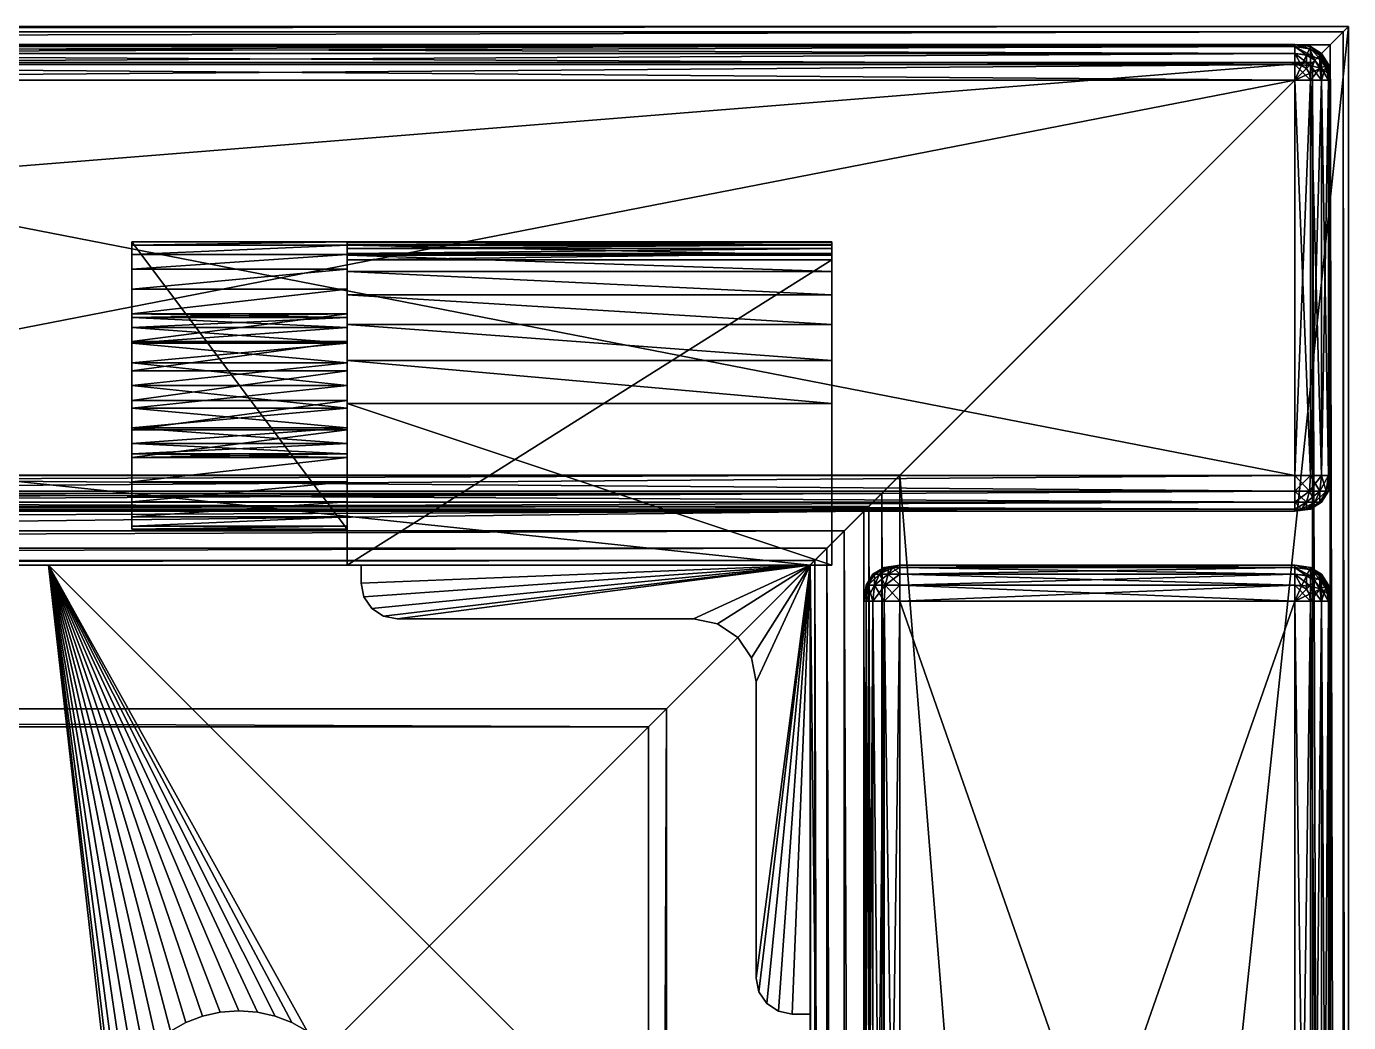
# Model space of a CAD drawing. Header units: millimetres. Extents: x -260 to 3072, y -4655 to 211.
# Drawn here: x -20.2 to 53.5, y -1362.5 to -1307 of the extents above; entities that cross this region are included whole.
import ezdxf

# ---------------------------------------------------------------- set-up
doc = ezdxf.new("R2010")
doc.units = ezdxf.units.MM
doc.layers.add('OBRYSOVA', color=7, linetype='Continuous', true_color=0xffffff)

msp = doc.modelspace()

# ---------------------------------------------------------------- meshes
mesh = msp.add_polyface()
corners = [(-230.501, -1591.001, 400), (-260.5, -1621, 400), (-260.498, -1620.998, 398.908), (-260.195, -1620.695, 397.939), (-259.481, -1619.982, 397.258), (-258.5, -1619, 397), (-235.501, -1596.001, 397), (-234.492, -1594.992, 396.727), (-233.774, -1594.275, 396.009), (-233.501, -1594.001, 395), (-233.501, -1594.001, 370), (-232.408, -1592.908, 370.002), (-231.439, -1591.94, 370.304), (-230.758, -1591.259, 371.018), (-230.501, -1591.001, 372), (23.501, -1591.001, 400), (53.5, -1621, 400), (53.498, -1620.998, 398.908), (53.195, -1620.695, 397.939), (52.482, -1619.982, 397.258), (51.5, -1619, 397), (28.501, -1596.001, 397), (27.492, -1594.992, 396.727), (26.775, -1594.275, 396.009), (26.501, -1594.001, 395), (26.501, -1594.001, 370), (25.408, -1592.908, 370.002), (24.44, -1591.94, 370.304), (23.759, -1591.259, 371.018), (23.501, -1591.001, 372), (23.501, -1336.999, 400), (53.5, -1307, 400), (53.498, -1307.002, 398.908), (53.195, -1307.305, 397.939), (52.482, -1308.019, 397.258), (51.5, -1309, 397), (28.501, -1331.999, 397), (27.492, -1333.008, 396.727), (26.775, -1333.726, 396.009), (26.501, -1333.999, 395), (26.501, -1333.999, 370), (25.408, -1335.092, 370.002), (24.44, -1336.06, 370.304), (23.759, -1336.742, 371.018), (23.501, -1336.999, 372), (-230.501, -1336.999, 400), (-260.5, -1307, 400), (-260.498, -1307.002, 398.908), (-260.195, -1307.305, 397.939), (-259.481, -1308.019, 397.258), (-258.5, -1309, 397), (-235.501, -1331.999, 397), (-234.492, -1333.008, 396.727), (-233.774, -1333.726, 396.009), (-233.501, -1333.999, 395), (-233.501, -1333.999, 370), (-232.408, -1335.092, 370.002), (-231.439, -1336.06, 370.304), (-230.758, -1336.742, 371.018), (-230.501, -1336.999, 372)]
mesh.append_faces([[corners[k] for k in face] for face in [(16, 15, 0), (0, 1, 16), (17, 16, 1), (1, 2, 17), (18, 17, 2), (2, 3, 18), (19, 18, 3), (3, 4, 19), (20, 19, 4), (4, 5, 20), (21, 20, 5), (5, 6, 21), (22, 21, 6), (6, 7, 22), (23, 22, 7), (7, 8, 23), (24, 23, 8), (8, 9, 24), (25, 24, 9), (9, 10, 25), (26, 25, 10), (10, 11, 26), (27, 26, 11), (11, 12, 27), (28, 27, 12), (12, 13, 28), (29, 28, 13), (13, 14, 29), (15, 29, 14), (14, 0, 15), (31, 30, 15), (15, 16, 31), (32, 31, 16), (16, 17, 32), (33, 32, 17), (17, 18, 33), (34, 33, 18), (18, 19, 34), (35, 34, 19), (19, 20, 35), (36, 35, 20), (20, 21, 36), (37, 36, 21), (21, 22, 37), (38, 37, 22), (22, 23, 38), (39, 38, 23), (23, 24, 39), (40, 39, 24), (24, 25, 40), (41, 40, 25), (25, 26, 41), (42, 41, 26), (26, 27, 42), (43, 42, 27), (27, 28, 43), (44, 43, 28), (28, 29, 44), (30, 44, 29), (29, 15, 30), (46, 45, 30), (30, 31, 46), (47, 46, 31), (31, 32, 47), (48, 47, 32), (32, 33, 48), (49, 48, 33), (33, 34, 49), (50, 49, 34), (34, 35, 50), (51, 50, 35), (35, 36, 51), (52, 51, 36), (36, 37, 52), (53, 52, 37), (37, 38, 53), (54, 53, 38), (38, 39, 54), (55, 54, 39), (39, 40, 55), (56, 55, 40), (40, 41, 56), (57, 56, 41), (41, 42, 57), (58, 57, 42), (42, 43, 58), (59, 58, 43), (43, 44, 59), (45, 59, 44), (44, 30, 45), (1, 0, 45), (45, 46, 1), (2, 1, 46), (46, 47, 2), (3, 2, 47), (47, 48, 3), (4, 3, 48), (48, 49, 4), (5, 4, 49), (49, 50, 5), (6, 5, 50), (50, 51, 6), (7, 6, 51), (51, 52, 7), (8, 7, 52), (52, 53, 8), (9, 8, 53), (53, 54, 9), (10, 9, 54), (54, 55, 10), (11, 10, 55), (55, 56, 11), (12, 11, 56), (56, 57, 12), (13, 12, 57), (57, 58, 13), (14, 13, 58), (58, 59, 14), (0, 14, 59), (59, 45, 0)]], dxfattribs={"vtx2": -1})
mesh = msp.add_polyface()
corners = [(-260.5, -1621, 537), (53.5, -1621, 537), (-260.5, -1307, 537), (53.5, -1307, 537), (-260.5, -1621, 540), (53.5, -1621, 540), (-260.5, -1307, 540), (53.5, -1307, 540)]
mesh.append_faces([[corners[k] for k in face] for face in [(0, 2, 3), (3, 1, 0), (4, 5, 7), (7, 6, 4), (0, 1, 5), (5, 4, 0), (1, 3, 7), (7, 5, 1), (3, 2, 6), (6, 7, 3), (2, 0, 4), (4, 6, 2)]], dxfattribs={"vtx2": -1})
at = {"color": 32}
mesh = msp.add_polyface(dxfattribs=at)
corners = [(50.5, -1308, -244), (-62.5, -1308, -244), (-62.5, -1308, 392), (50.5, -1308, 392), (-62.5, -1310, 394), (-62.5, -1332, 394), (50.5, -1332, 394), (50.5, -1310, 394), (-62.5, -1332, -246), (-62.5, -1310, -246), (50.5, -1310, -246), (50.5, -1332, -246), (-63.32, -1309.617, 393.875), (-63.375, -1310, 393.875), (-63.32, -1308.125, -244.383), (-63.375, -1308.125, -244), (50.5, -1308.125, 392.875), (-62.5, -1308.125, 392.875), (-62.5, -1308.125, -244.875), (50.5, -1308.125, -244.875), (-63.375, -1308.125, 392), (-62.5, -1309.125, 393.875), (-62.883, -1309.18, 393.875), (-63.156, -1308.594, 393.5), (-62.5, -1308.5, 393.5), (-63.32, -1308.242, 392.875), (-63.156, -1309.344, 393.875), (-63.625, -1308.875, 393.5), (-63.906, -1309.344, 393.5), (-63.375, -1332, 393.875), (-63.375, -1332.82, 393.758), (-62.5, -1332.875, 393.875), (-62.883, -1308.125, -244.82), (-63.156, -1308.5, -245.406), (-62.5, -1308.5, -245.5), (-63.32, -1309.125, -245.758), (-62.5, -1309.125, -245.875), (-63.375, -1310, -245.875), (-63.156, -1308.125, -244.656), (-63.625, -1308.5, -245.125), (-63.906, -1309.125, -245.406), (-63.906, -1308.5, -244.656), (-62.5, -1332.875, -245.875), (-63.375, -1332.82, -245.758), (-63.375, -1332, -245.875), (50.5, -1332.875, 393.875), (50.5, -1308.5, 393.5), (50.5, -1309.125, 393.875), (50.5, -1332.875, -245.875), (50.5, -1308.5, -245.5), (50.5, -1309.125, -245.875)]
mesh.append_faces([[corners[k] for k in face] for face in [(4, 12, 13), (1, 14, 15), (4, 21, 22), (4, 22, 26), (4, 26, 12), (1, 18, 32), (1, 32, 38), (1, 38, 14)]], dxfattribs={"color": 32})
mesh.append_faces([[corners[k] for k in face] for face in [(0, 1, 2), (2, 3, 0), (4, 5, 6), (6, 7, 4), (8, 9, 10), (10, 11, 8), (16, 3, 2), (2, 17, 16), (18, 1, 0), (0, 19, 18), (20, 2, 1), (1, 15, 20), (23, 22, 21), (21, 24, 23), (25, 23, 24), (24, 17, 25), (20, 25, 17), (17, 2, 20), (27, 26, 22), (22, 23, 27), (28, 12, 26), (5, 29, 30), (30, 31, 5), (33, 32, 18), (18, 34, 33), (35, 33, 34), (34, 36, 35), (37, 35, 36), (36, 9, 37), (39, 38, 32), (32, 33, 39), (33, 35, 40), (41, 14, 38), (42, 43, 44), (44, 8, 42), (5, 31, 45), (45, 6, 5), (4, 13, 29), (29, 5, 4), (46, 16, 17), (17, 24, 46), (47, 46, 24), (24, 21, 47), (7, 47, 21), (21, 4, 7), (11, 48, 42), (42, 8, 11), (8, 44, 37), (37, 9, 8), (34, 18, 19), (19, 49, 34), (36, 34, 49), (49, 50, 36), (9, 36, 50), (50, 10, 9)]], dxfattribs={"vtx2": -1, "color": 32})
mesh = msp.add_polyface(dxfattribs=at)
corners = [(50.5, -1310, 394), (50.883, -1309.18, 393.875), (50.5, -1309.125, 393.875), (52.5, -1310, -244), (52.375, -1309.18, -244.383), (52.375, -1309.125, -244), (52.375, -1309.125, 392), (52.5, -1310, 392), (51.906, -1309.344, 393.5), (51.32, -1309.617, 393.875), (51.375, -1310, 393.875), (52, -1310, 393.5), (52.258, -1309.18, 392.875), (52.375, -1310, 392.875), (51.156, -1309.344, 393.875), (51.625, -1308.875, 393.5), (51.906, -1308.594, 392.875), (52, -1308.5, 392), (51.156, -1308.594, 393.5), (51.32, -1308.242, 392.875), (51.375, -1308.125, 392), (50.5, -1308.5, 393.5), (50.5, -1308.125, 392.875), (50.5, -1308, 392), (52.375, -1310, -244.875), (52.375, -1309.617, -244.82), (52, -1309.344, -245.406), (52, -1310, -245.5), (51.375, -1309.18, -245.758), (51.375, -1310, -245.875), (50.5, -1309.125, -245.875), (50.5, -1310, -246), (52.375, -1309.344, -244.656), (52, -1308.875, -245.125), (51.375, -1308.594, -245.406), (50.5, -1308.5, -245.5), (52, -1308.594, -244.656), (51.375, -1308.242, -244.82), (50.5, -1308.125, -244.875), (52, -1308.5, -244), (51.375, -1308.125, -244), (50.5, -1308, -244)]
mesh.append_faces([[corners[k] for k in face] for face in [(0, 1, 2), (3, 4, 5), (0, 9, 14), (0, 14, 1), (3, 24, 25), (3, 25, 32), (3, 32, 4)]], dxfattribs={"color": 32})
mesh.append_faces([[corners[k] for k in face] for face in [(6, 7, 3), (3, 5, 6), (8, 9, 10), (10, 11, 8), (12, 8, 11), (11, 13, 12), (6, 12, 13), (13, 7, 6), (15, 14, 9), (9, 8, 15), (16, 15, 8), (8, 12, 16), (17, 16, 12), (12, 6, 17), (18, 1, 14), (14, 15, 18), (19, 18, 15), (15, 16, 19), (20, 19, 16), (16, 17, 20), (21, 2, 1), (1, 18, 21), (22, 21, 18), (18, 19, 22), (23, 22, 19), (19, 20, 23), (26, 25, 24), (24, 27, 26), (28, 26, 27), (27, 29, 28), (30, 28, 29), (29, 31, 30), (33, 32, 25), (25, 26, 33), (34, 33, 26), (26, 28, 34), (35, 34, 28), (28, 30, 35), (36, 4, 32), (32, 33, 36), (37, 36, 33), (33, 34, 37), (38, 37, 34), (34, 35, 38), (39, 5, 4), (4, 36, 39), (40, 39, 36), (36, 37, 40), (41, 40, 37), (37, 38, 41), (17, 6, 5), (5, 39, 17), (20, 17, 39), (39, 40, 20), (23, 20, 40), (40, 41, 23)]], dxfattribs={"vtx2": -1, "color": 32})
mesh = msp.add_polyface(dxfattribs=at)
corners = [(52.5, -1332, -244), (52.5, -1310, -244), (52.5, -1310, 392), (52.5, -1332, 392), (52.375, -1332, 392.875), (52.375, -1310, 392.875), (52.375, -1310, -244.875), (52.375, -1332, -244.875), (52.375, -1332.875, -244), (52.375, -1332.875, 392), (52.258, -1332.875, 392.82), (51.906, -1333.5, 392.656), (52, -1333.5, 392), (51.906, -1332.875, 393.406), (51.625, -1333.5, 393.125), (52, -1332, 393.5), (51.156, -1333.875, 392.656), (51.156, -1333.5, 393.406), (51.32, -1332.875, 393.758), (51.375, -1332, 393.875), (50.883, -1333.875, 392.82), (50.5, -1333.5, 393.5), (50.5, -1332.875, 393.875), (50.5, -1332, 394), (50.5, -1310, 394), (51.375, -1310, 393.875), (51.32, -1309.617, 393.875), (50.5, -1333.875, -244.875), (50.5, -1333.5, -245.5), (51.156, -1333.5, -245.406), (51.32, -1332.875, -245.758), (50.5, -1332.875, -245.875), (51.375, -1332, -245.875), (50.5, -1332, -246), (50.883, -1333.875, -244.82), (51.625, -1333.5, -245.125), (51.906, -1332.875, -245.406), (52, -1332, -245.5), (51.156, -1333.875, -244.656), (51.906, -1333.5, -244.656), (52.258, -1332.875, -244.82), (51.32, -1333.875, -244.383), (52, -1333.5, -244), (52, -1310, 393.5), (52, -1310, -245.5), (51.375, -1310, -245.875), (50.5, -1310, -246), (51.375, -1333.875, -244)]
mesh.append_faces([[corners[k] for k in face] for face in [(24, 25, 26)]], dxfattribs={"color": 32})
mesh.append_faces([[corners[k] for k in face] for face in [(0, 1, 2), (2, 3, 0), (4, 3, 2), (2, 5, 4), (6, 1, 0), (0, 7, 6), (8, 0, 3), (3, 9, 8), (10, 11, 12), (12, 9, 10), (4, 10, 9), (9, 3, 4), (13, 14, 11), (11, 10, 13), (15, 13, 10), (10, 4, 15), (16, 14, 17), (18, 17, 14), (14, 13, 18), (19, 18, 13), (13, 15, 19), (20, 17, 21), (22, 21, 17), (17, 18, 22), (23, 22, 18), (18, 19, 23), (27, 28, 29), (30, 29, 28), (28, 31, 30), (32, 30, 31), (31, 33, 32), (34, 29, 35), (36, 35, 29), (29, 30, 36), (37, 36, 30), (30, 32, 37), (38, 35, 39), (40, 39, 35), (35, 36, 40), (7, 40, 36), (36, 37, 7), (41, 39, 42), (8, 42, 39), (39, 40, 8), (0, 8, 40), (40, 7, 0), (15, 4, 5), (5, 43, 15), (19, 15, 43), (43, 25, 19), (23, 19, 25), (25, 24, 23), (44, 6, 7), (7, 37, 44), (45, 44, 37), (37, 32, 45), (46, 45, 32), (32, 33, 46), (42, 8, 9), (9, 12, 42), (47, 42, 12)]], dxfattribs={"vtx2": -1, "color": 32})
mesh = msp.add_polyface()
corners = [(-2.289, -1337, 519.043), (-2.289, -1320, 519.043), (-2.289, -1337, 535.044), (-2.289, -1328, 535.044), (24.711, -1337, 519.043), (24.711, -1319, 520.043), (24.711, -1337, 535.044), (24.711, -1328, 535.044), (-2.289, -1319, 520.043), (24.711, -1320, 519.043), (-2.289, -1319.04, 519.683), (-2.289, -1319.16, 519.403), (-2.289, -1319.36, 519.203), (-2.289, -1319.64, 519.083), (24.711, -1319.64, 519.083), (24.711, -1319.36, 519.203), (24.711, -1319.16, 519.403), (24.711, -1319.04, 519.683), (-2.289, -1319, 526.044), (24.711, -1319, 526.044), (-2.289, -1325.612, 534.86), (-2.289, -1323.592, 534.309), (-2.289, -1321.939, 533.391), (-2.289, -1320.653, 532.105), (-2.289, -1319.735, 530.452), (-2.289, -1319.184, 528.432), (24.711, -1319.184, 528.432), (24.711, -1319.735, 530.452), (24.711, -1320.653, 532.105), (24.711, -1321.939, 533.391), (24.711, -1323.592, 534.309), (24.711, -1325.612, 534.86)]
mesh.append_faces([[corners[k] for k in face] for face in [(4, 7, 6)]], dxfattribs={"vtx0": -1})
mesh.append_faces([[corners[k] for k in face] for face in [(0, 18, 1)]], dxfattribs={"vtx0": -1, "vtx1": -1})
mesh.append_faces([[corners[k] for k in face] for face in [(4, 5, 7)]], dxfattribs={"vtx0": -1, "vtx1": -1, "vtx2": -1})
mesh.append_faces([[corners[k] for k in face] for face in [(2, 20, 21), (2, 21, 22), (2, 22, 23), (2, 23, 24), (2, 24, 25), (2, 25, 18), (18, 10, 11), (18, 11, 12), (18, 12, 13), (18, 13, 1), (4, 14, 15), (4, 15, 16), (4, 16, 17), (4, 17, 5), (5, 26, 27), (5, 27, 28), (5, 28, 29), (5, 29, 30), (5, 30, 31), (5, 31, 7)]], dxfattribs={"vtx0": -1, "vtx2": -1})
mesh.append_faces([[corners[k] for k in face] for face in [(0, 2, 18)]], dxfattribs={"vtx1": -1, "vtx2": -1})
mesh.append_faces([[corners[k] for k in face] for face in [(2, 3, 20), (18, 8, 10), (4, 9, 14), (5, 19, 26), (0, 1, 9), (9, 4, 0), (8, 18, 19), (19, 5, 8), (3, 2, 6), (6, 7, 3), (2, 0, 4), (4, 6, 2), (14, 9, 1), (1, 13, 14), (15, 14, 13), (13, 12, 15), (16, 15, 12), (12, 11, 16), (17, 16, 11), (11, 10, 17), (5, 17, 10), (10, 8, 5), (26, 19, 18), (18, 25, 26), (27, 26, 25), (25, 24, 27), (28, 27, 24), (24, 23, 28), (29, 28, 23), (23, 22, 29), (30, 29, 22), (22, 21, 30), (31, 30, 21), (21, 20, 31), (7, 31, 20), (20, 3, 7)]], dxfattribs={"vtx2": -1})
mesh = msp.add_polyface(dxfattribs=at)
corners = [(-62.5, -1334, -244), (50.5, -1334, -244), (50.5, -1334, 392), (-62.5, -1334, 392), (26.5, -1339, -244), (26.5, -1402, -244), (26.5, -1402, 392), (26.5, -1339, 392), (26.5, -1497, 392), (26.5, -1409, 392), (26.5, -1409, -244), (26.625, -1402.383, 392.82), (26.625, -1402, 392.875), (26.625, -1402.82, -244.383), (26.625, -1402.875, -244), (-62.5, -1333.875, 392.875), (50.5, -1333.875, 392.875), (26.625, -1339, 392.875), (26.625, -1409, 392.875), (50.5, -1333.875, -244.875), (-62.5, -1333.875, -244.875), (26.625, -1402, -244.875), (26.625, -1339, -244.875), (26.625, -1409, -244.875), (26.625, -1497, -244.875), (-63.375, -1333.875, -244), (-63.375, -1333.875, 392), (26.625, -1402.875, 392), (-63.375, -1333.757, 392.82), (-64, -1333.406, 392.656), (-64, -1333.5, 392), (-63.375, -1333.406, 393.406), (-64, -1333.125, 393.125), (-62.5, -1333.5, 393.5), (-63.375, -1332.82, 393.758), (-62.5, -1332.875, 393.875), (26.625, -1402.82, 392.383), (26.625, -1402.656, 392.656), (-63.375, -1333.406, -245.406), (-64, -1333.125, -245.125), (-64, -1332.656, -245.406), (-63.375, -1332.82, -245.758), (-62.5, -1333.5, -245.5), (-62.5, -1332.875, -245.875), (-63.375, -1333.758, -244.82), (-64, -1333.406, -244.656), (-64, -1333.5, -244), (26.625, -1402.383, -244.82), (26.625, -1402.656, -244.656), (50.5, -1333.5, 393.5), (50.5, -1332.875, 393.875), (50.5, -1333.5, -245.5), (50.5, -1332.875, -245.875), (26.625, -1338.125, 392), (26.625, -1338.125, -244), (26.625, -1408.125, -244)]
mesh.append_faces([[corners[k] for k in face] for face in [(6, 11, 12), (5, 13, 14), (6, 27, 36), (6, 36, 37), (6, 37, 11), (5, 21, 47), (5, 47, 48), (5, 48, 13)]], dxfattribs={"color": 32})
mesh.append_faces([[corners[k] for k in face] for face in [(0, 1, 2), (2, 3, 0), (4, 5, 6), (6, 7, 4), (8, 9, 10), (15, 3, 2), (2, 16, 15), (17, 7, 6), (18, 9, 8), (19, 1, 0), (0, 20, 19), (21, 5, 4), (4, 22, 21), (10, 23, 24), (25, 0, 3), (3, 26, 25), (27, 6, 5), (5, 14, 27), (28, 29, 30), (30, 26, 28), (15, 28, 26), (26, 3, 15), (31, 32, 29), (29, 28, 31), (33, 31, 28), (28, 15, 33), (32, 31, 34), (35, 34, 31), (31, 33, 35), (38, 39, 40), (40, 41, 38), (42, 38, 41), (41, 43, 42), (44, 45, 39), (39, 38, 44), (20, 44, 38), (38, 42, 20), (25, 46, 45), (45, 44, 25), (0, 25, 44), (44, 20, 0), (33, 15, 16), (16, 49, 33), (35, 33, 49), (49, 50, 35), (51, 19, 20), (20, 42, 51), (52, 51, 42), (42, 43, 52), (46, 25, 26), (26, 30, 46), (7, 53, 54), (54, 4, 7), (55, 10, 9)]], dxfattribs={"vtx2": -1, "color": 32})
mesh = msp.add_polyface(dxfattribs=at)
corners = [(50.5, -1337, -244), (28.5, -1337, -244), (28.5, -1337, 392), (50.5, -1337, 392), (50.5, -1334, 392), (50.883, -1333.875, 392.82), (50.5, -1333.875, 392.875), (50.5, -1339, 394), (50.883, -1338.18, 393.875), (50.5, -1338.125, 393.875), (28.117, -1337.125, 392.82), (28.5, -1337.125, 392.875), (27.68, -1337.125, -244.383), (27.625, -1337.125, -244), (50.5, -1337.125, 392.875), (28.5, -1337.125, -244.875), (50.5, -1337.125, -244.875), (27.625, -1337.125, 392), (51.32, -1333.875, 392.383), (51.156, -1333.875, 392.656), (50.5, -1333.5, 393.5), (51.32, -1338.617, 393.875), (51.156, -1338.344, 393.875), (50.5, -1337.5, 393.5), (51.156, -1337.594, 393.5), (51.32, -1337.242, 392.875), (27.68, -1337.125, 392.383), (27.844, -1337.125, 392.656), (27.844, -1337.5, 393.406), (28.5, -1337.5, 393.5), (28.5, -1338.125, 393.875), (27.68, -1338.125, 393.758), (28.5, -1339, 394), (27.625, -1339, 393.875), (50.5, -1334, -244), (50.5, -1333.875, -244.875), (50.883, -1333.875, -244.82), (51.156, -1333.5, -245.406), (51.156, -1333.875, -244.656), (51.375, -1339, -245.875), (50.5, -1339, -246), (50.5, -1338.125, -245.875), (51.375, -1338.18, -245.758), (50.5, -1337.5, -245.5), (51.375, -1337.594, -245.406), (51.375, -1337.242, -244.82), (28.117, -1337.125, -244.82), (27.844, -1337.5, -245.406), (28.5, -1337.5, -245.5), (27.68, -1338.125, -245.758), (28.5, -1338.125, -245.875), (27.625, -1339, -245.875), (28.5, -1339, -246), (27.844, -1337.125, -244.656), (27.375, -1337.5, -245.125), (51.375, -1333.875, 392), (51.375, -1337.125, -244)]
mesh.append_faces([[corners[k] for k in face] for face in [(4, 5, 6), (7, 8, 9), (2, 10, 11), (1, 12, 13), (4, 18, 19), (4, 19, 5), (7, 21, 22), (7, 22, 8), (2, 17, 26), (2, 26, 27), (2, 27, 10), (34, 35, 36), (34, 36, 38), (1, 15, 46), (1, 46, 53), (1, 53, 12)]], dxfattribs={"color": 32})
mesh.append_faces([[corners[k] for k in face] for face in [(0, 1, 2), (2, 3, 0), (14, 3, 2), (2, 11, 14), (15, 1, 0), (0, 16, 15), (17, 2, 1), (1, 13, 17), (20, 6, 5), (23, 9, 8), (8, 24, 23), (14, 23, 24), (3, 14, 25), (28, 10, 27), (29, 11, 10), (10, 28, 29), (30, 29, 28), (28, 31, 30), (32, 30, 31), (31, 33, 32), (37, 36, 35), (39, 40, 41), (42, 41, 43), (44, 43, 16), (45, 16, 0), (47, 46, 15), (15, 48, 47), (49, 47, 48), (48, 50, 49), (51, 49, 50), (50, 52, 51), (46, 47, 54), (23, 14, 11), (11, 29, 23), (9, 23, 29), (29, 30, 9), (7, 9, 30), (30, 32, 7), (48, 15, 16), (16, 43, 48), (50, 48, 43), (43, 41, 50), (52, 50, 41), (41, 40, 52), (55, 4, 34), (56, 0, 3)]], dxfattribs={"vtx2": -1, "color": 32})
mesh = msp.add_polyface(dxfattribs=at)
corners = [(50.5, -1334, -244), (51.32, -1333.875, -244.383), (51.375, -1333.875, -244), (52.5, -1339, -244), (52.375, -1338.18, -244.383), (52.375, -1338.125, -244), (52.375, -1338.125, 392), (52.5, -1339, 392), (50.5, -1334, 392), (51.375, -1333.875, 392), (51.32, -1333.875, 392.383), (51.906, -1333.5, 392.656), (52, -1333.5, 392), (51.625, -1333.5, 393.125), (51.156, -1333.875, 392.656), (51.156, -1333.5, 393.406), (50.883, -1333.875, 392.82), (51.906, -1338.344, 393.5), (51.32, -1338.617, 393.875), (51.375, -1339, 393.875), (52.258, -1338.18, 392.875), (52, -1339, 393.5), (52.375, -1339, 392.875), (51.625, -1337.875, 393.5), (51.156, -1338.344, 393.875), (51.906, -1337.594, 392.875), (52, -1337.5, 392), (51.156, -1337.594, 393.5), (50.883, -1338.18, 393.875), (51.32, -1337.242, 392.875), (51.375, -1337.125, 392), (50.5, -1337.125, 392.875), (50.5, -1337, 392), (51.625, -1333.5, -245.125), (51.156, -1333.875, -244.656), (50.883, -1333.875, -244.82), (51.906, -1333.5, -244.656), (52, -1333.5, -244), (52, -1338.344, -245.406), (52.375, -1338.617, -244.82), (52.375, -1339, -244.875), (52, -1339, -245.5), (51.375, -1338.18, -245.758), (51.375, -1339, -245.875), (50.5, -1338.125, -245.875), (52.375, -1338.344, -244.656), (52, -1337.875, -245.125), (51.375, -1337.594, -245.406), (50.5, -1337.5, -245.5), (52, -1337.594, -244.656), (51.375, -1337.242, -244.82), (50.5, -1337.125, -244.875), (52, -1337.5, -244), (51.375, -1337.125, -244), (50.5, -1337, -244)]
mesh.append_faces([[corners[k] for k in face] for face in [(0, 1, 2), (3, 4, 5), (8, 9, 10), (0, 34, 1), (3, 39, 45), (3, 45, 4)]], dxfattribs={"color": 32})
mesh.append_faces([[corners[k] for k in face] for face in [(6, 7, 3), (3, 5, 6), (11, 10, 9), (9, 12, 11), (13, 14, 10), (10, 11, 13), (15, 16, 14), (17, 18, 19), (20, 17, 21), (21, 22, 20), (6, 20, 22), (22, 7, 6), (23, 24, 18), (18, 17, 23), (25, 23, 17), (17, 20, 25), (26, 25, 20), (20, 6, 26), (27, 28, 24), (24, 23, 27), (29, 27, 23), (23, 25, 29), (30, 29, 25), (25, 26, 30), (27, 29, 31), (29, 30, 32), (33, 34, 35), (36, 1, 34), (37, 2, 1), (38, 39, 40), (40, 41, 38), (42, 38, 41), (41, 43, 42), (44, 42, 43), (46, 45, 39), (39, 38, 46), (47, 46, 38), (38, 42, 47), (48, 47, 42), (49, 4, 45), (45, 46, 49), (50, 49, 46), (46, 47, 50), (51, 50, 47), (52, 5, 4), (4, 49, 52), (53, 52, 49), (49, 50, 53), (54, 53, 50), (12, 9, 2), (0, 2, 9), (26, 6, 5), (5, 52, 26), (30, 26, 52), (52, 53, 30), (32, 30, 53)]], dxfattribs={"vtx2": -1, "color": 32})
mesh = msp.add_polyface()
corners = [(-230.5, -1337, -210), (23.5, -1337, -210), (23.5, -1591, -210), (-230.5, -1591, -210), (-233.5, -1594, -210), (26.5, -1594, -210), (26.5, -1334, -210), (-233.5, -1334, -210), (-230.5, -1337, -400), (23.5, -1337, -400), (23.5, -1591, -400), (-230.5, -1591, -400), (-233.5, -1594, -400), (26.5, -1594, -400), (26.5, -1334, -400), (-233.5, -1334, -400)]
mesh.append_faces([[corners[k] for k in face] for face in [(2, 5, 1), (13, 9, 14)]], dxfattribs={"vtx0": -1, "vtx1": -1})
mesh.append_faces([[corners[k] for k in face] for face in [(2, 4, 5), (4, 3, 0), (6, 0, 1), (12, 11, 10), (13, 10, 9), (8, 12, 15), (8, 15, 14)]], dxfattribs={"vtx0": -1, "vtx2": -1})
mesh.append_faces([[corners[k] for k in face] for face in [(2, 3, 4), (7, 4, 0), (6, 7, 0), (5, 6, 1), (13, 12, 10), (8, 11, 12), (9, 8, 14)]], dxfattribs={"vtx1": -1, "vtx2": -1})
mesh.append_faces([[corners[k] for k in face] for face in [(12, 13, 5), (5, 4, 12), (9, 10, 2), (2, 1, 9), (13, 14, 6), (6, 5, 13), (8, 9, 1), (1, 0, 8), (14, 15, 7), (7, 6, 14), (15, 12, 4), (4, 7, 15), (11, 8, 0), (0, 3, 11), (10, 11, 3), (3, 2, 10)]], dxfattribs={"vtx2": -1})
mesh = msp.add_polyface()
corners = [(23.5, -1466, -210), (23.5, -1462, -210), (-65.5, -1462, -210), (-65.5, -1466, -210), (23.5, -1466, -240), (23.5, -1462, -240), (-65.5, -1462, -240), (-65.5, -1466, -240), (27.5, -1502, -240), (27.5, -1498, -240), (-105.5, -1591, -210), (-101.5, -1591, -210), (-101.5, -1337, -210), (-105.5, -1337, -210), (-69.5, -1466, -210), (-69.5, -1462, -210), (-230.5, -1462, -210), (-230.5, -1466, -210), (-105.5, -1591, -240), (-101.5, -1591, -240), (-101.5, -1337, -240), (-105.5, -1337, -240), (-69.5, -1466, -240), (-69.5, -1462, -240), (-230.5, -1462, -240), (-230.5, -1466, -240), (-65.5, -1502, -240), (23.5, -1502, -240), (23.5, -1498, -240), (-65.5, -1498, -240)]
mesh.append_faces([[corners[k] for k in face] for face in [(2, 3, 0), (0, 1, 2), (4, 7, 6), (6, 5, 4), (4, 5, 1), (1, 0, 4), (5, 6, 2), (2, 1, 5), (6, 7, 3), (3, 2, 6), (7, 4, 0), (0, 3, 7), (12, 13, 10), (10, 11, 12), (16, 17, 14), (14, 15, 16), (18, 21, 20), (20, 19, 18), (22, 25, 24), (24, 23, 22), (18, 19, 11), (11, 10, 18), (19, 20, 12), (12, 11, 19), (20, 21, 13), (13, 12, 20), (21, 18, 10), (10, 13, 21), (22, 23, 15), (15, 14, 22), (23, 24, 16), (16, 15, 23), (24, 25, 17), (17, 16, 24), (25, 22, 14), (14, 17, 25)]], dxfattribs={"vtx2": -1})
mesh = msp.add_polyface()
corners = [(23.5, -1421.854, -398), (-12.129, -1374.692, -398), (-12.91, -1374.103, -398), (-61.353, -1337, -398), (-12.91, -1374.103, -400), (23.5, -1421.854, -400), (-61.353, -1337, -400), (-13.601, -1373.412, -400), (-14.191, -1372.631, -400), (-14.191, -1372.631, -398), (-13.601, -1373.412, -398), (-14.668, -1371.77, -400), (-14.668, -1371.77, -398), (-15.023, -1370.841, -400), (-15.023, -1370.841, -398), (-15.243, -1369.854, -400), (-15.243, -1369.854, -398), (-15.319, -1368.82, -400), (-15.319, -1368.82, -398), (-12.129, -1374.692, -400), (-11.269, -1375.169, -400), (-11.269, -1375.169, -398), (-10.339, -1375.524, -400), (-10.339, -1375.524, -398), (-9.353, -1375.744, -400), (-9.353, -1375.744, -398), (-8.319, -1375.82, -400), (-8.319, -1375.82, -398), (-7.286, -1375.745, -400), (-7.286, -1375.745, -398), (-6.299, -1375.524, -400), (-6.299, -1375.524, -398), (-5.37, -1375.169, -400), (-5.37, -1375.169, -398), (-4.51, -1374.692, -400), (-4.51, -1374.692, -398), (-3.728, -1374.103, -400), (-3.728, -1374.103, -398), (-3.038, -1373.412, -400), (-3.038, -1373.412, -398), (-2.448, -1372.631, -400), (-2.448, -1372.631, -398), (-1.971, -1371.77, -400), (-1.971, -1371.77, -398), (-1.616, -1370.841, -400), (-1.616, -1370.841, -398), (-1.396, -1369.854, -400), (-1.396, -1369.854, -398), (-1.319, -1368.82, -400), (-1.319, -1368.82, -398)]
mesh.append_faces([[corners[k] for k in face] for face in [(0, 1, 2), (4, 5, 6)]], dxfattribs={"vtx0": -1, "vtx2": -1})
mesh.append_faces([[corners[k] for k in face] for face in [(3, 0, 2)]], dxfattribs={"vtx1": -1, "vtx2": -1})
mesh.append_faces([[corners[k] for k in face] for face in [(7, 8, 9), (9, 10, 7), (8, 11, 12), (12, 9, 8), (11, 13, 14), (14, 12, 11), (13, 15, 16), (16, 14, 13), (15, 17, 18), (18, 16, 15), (4, 7, 10), (10, 2, 4), (6, 5, 0), (19, 4, 2), (2, 1, 19), (20, 19, 1), (1, 21, 20), (22, 20, 21), (21, 23, 22), (24, 22, 23), (23, 25, 24), (26, 24, 25), (25, 27, 26), (28, 26, 27), (27, 29, 28), (30, 28, 29), (29, 31, 30), (32, 30, 31), (31, 33, 32), (34, 32, 33), (33, 35, 34), (36, 34, 35), (35, 37, 36), (38, 36, 37), (37, 39, 38), (40, 38, 39), (39, 41, 40), (42, 40, 41), (41, 43, 42), (44, 42, 43), (43, 45, 44), (46, 44, 45), (45, 47, 46), (48, 46, 47), (47, 49, 48)]], dxfattribs={"vtx2": -1})
mesh = msp.add_polyface()
corners = [(-61.353, -1337, -398), (-12.91, -1374.103, -398), (-13.601, -1373.412, -398), (-14.191, -1372.631, -398), (-14.668, -1371.77, -398), (-15.023, -1370.841, -398), (-15.243, -1369.854, -398), (-15.319, -1368.82, -398), (-10.34, -1362.117, -398), (-9.353, -1361.896, -398), (-18.926, -1337, -398), (-11.269, -1362.471, -398), (-12.129, -1362.949, -398), (-12.91, -1363.538, -398), (-13.601, -1364.229, -398), (-14.19, -1365.01, -398), (-14.668, -1365.87, -398), (-15.022, -1366.8, -398), (-15.243, -1367.786, -398), (-13.601, -1373.412, -400), (-12.91, -1374.103, -400), (-61.353, -1337, -400), (-14.191, -1372.631, -400), (-18.926, -1337, -400), (-10.34, -1362.117, -400), (-11.269, -1362.471, -400), (-12.129, -1362.949, -400), (-12.91, -1363.538, -400), (-13.601, -1364.229, -400), (-14.19, -1365.01, -400), (-14.668, -1365.87, -400), (-15.022, -1366.8, -400), (-15.243, -1367.786, -400), (-15.319, -1368.82, -400), (-15.243, -1369.854, -400), (-15.023, -1370.841, -400), (-14.668, -1371.77, -400), (23.5, -1421.854, -398)]
mesh.append_faces([[corners[k] for k in face] for face in [(0, 7, 10), (22, 21, 36)]], dxfattribs={"vtx0": -1, "vtx1": -1})
mesh.append_faces([[corners[k] for k in face] for face in [(0, 1, 2), (0, 2, 3), (0, 3, 4), (0, 4, 5), (0, 5, 6), (0, 6, 7), (23, 24, 25), (23, 25, 26), (23, 26, 27), (23, 27, 28), (23, 28, 29), (23, 29, 30), (23, 30, 31), (23, 31, 32), (23, 32, 33), (21, 33, 34), (21, 34, 35), (21, 35, 36)]], dxfattribs={"vtx0": -1, "vtx2": -1})
mesh.append_faces([[corners[k] for k in face] for face in [(8, 9, 10), (11, 8, 10), (12, 11, 10), (13, 12, 10), (14, 13, 10), (15, 14, 10), (16, 15, 10), (17, 16, 10), (18, 17, 10), (7, 18, 10), (19, 20, 21), (22, 19, 21), (21, 23, 33)]], dxfattribs={"vtx1": -1, "vtx2": -1})
mesh.append_faces([[corners[k] for k in face] for face in [(23, 21, 0), (0, 10, 23), (33, 32, 18), (18, 7, 33), (32, 31, 17), (17, 18, 32), (31, 30, 16), (16, 17, 31), (30, 29, 15), (15, 16, 30), (29, 28, 14), (14, 15, 29), (28, 27, 13), (13, 14, 28), (37, 0, 21)]], dxfattribs={"vtx2": -1})
mesh = msp.add_polyface()
corners = [(-4.509, -1362.949, -398), (23.5, -1379.428, -398), (-18.926, -1337, -398), (-5.37, -1362.471, -398), (-6.299, -1362.117, -398), (-7.286, -1361.896, -398), (-8.319, -1361.82, -398), (-9.353, -1361.896, -398), (-3.728, -1363.538, -400), (-4.509, -1362.949, -400), (23.5, -1379.428, -400), (-18.926, -1337, -400), (-5.37, -1362.471, -400), (-6.299, -1362.117, -400), (-7.286, -1361.896, -400), (-8.319, -1361.82, -400), (-9.353, -1361.896, -400), (-10.34, -1362.117, -400), (-12.91, -1363.538, -400), (-12.129, -1362.949, -400), (-12.129, -1362.949, -398), (-12.91, -1363.538, -398), (-11.269, -1362.471, -400), (-11.269, -1362.471, -398), (-10.34, -1362.117, -398), (-1.395, -1367.786, -400), (-1.319, -1368.82, -400), (-1.319, -1368.82, -398), (-1.395, -1367.786, -398), (-1.616, -1366.8, -400), (-1.616, -1366.8, -398), (-1.971, -1365.87, -400), (-1.971, -1365.87, -398), (-2.448, -1365.01, -400), (-2.448, -1365.01, -398), (-3.037, -1364.229, -400), (-3.037, -1364.229, -398), (-3.728, -1363.538, -398)]
mesh.append_faces([[corners[k] for k in face] for face in [(0, 1, 2), (11, 9, 12), (11, 12, 13), (11, 13, 14), (11, 14, 15), (11, 15, 16), (11, 16, 17)]], dxfattribs={"vtx0": -1, "vtx2": -1})
mesh.append_faces([[corners[k] for k in face] for face in [(3, 0, 2), (4, 3, 2), (5, 4, 2), (6, 5, 2), (7, 6, 2), (8, 9, 10), (11, 10, 9)]], dxfattribs={"vtx1": -1, "vtx2": -1})
mesh.append_faces([[corners[k] for k in face] for face in [(18, 19, 20), (20, 21, 18), (19, 22, 23), (23, 20, 19), (22, 17, 24), (24, 23, 22), (17, 16, 7), (7, 24, 17), (16, 15, 6), (6, 7, 16), (15, 14, 5), (5, 6, 15), (14, 13, 4), (4, 5, 14), (13, 12, 3), (3, 4, 13), (12, 9, 0), (0, 3, 12), (25, 26, 27), (27, 28, 25), (29, 25, 28), (28, 30, 29), (31, 29, 30), (30, 32, 31), (33, 31, 32), (32, 34, 33), (35, 33, 34), (34, 36, 35), (8, 35, 36), (36, 37, 8), (9, 8, 37), (37, 0, 9), (10, 11, 2), (2, 1, 10)]], dxfattribs={"vtx2": -1})
mesh = msp.add_polyface()
corners = [(23.5, -1337, 537), (-1.5, -1337, 537), (-1.5, -1338, 537), (-1.348, -1338.765, 537), (-0.914, -1339.414, 537), (-0.265, -1339.848, 537), (0.5, -1340, 537), (17, -1340, 537), (18.339, -1340.266, 537), (19.475, -1341.025, 537), (20.234, -1342.161, 537), (-1.5, -1338, -400), (-1.5, -1337, -400), (23.5, -1337, -400), (20.234, -1342.161, -400), (19.475, -1341.025, -400), (18.339, -1340.266, -400), (17, -1340, -400), (0.5, -1340, -400), (-0.265, -1339.848, -400), (-0.914, -1339.414, -400), (-1.348, -1338.765, -400)]
mesh.append_faces([[corners[k] for k in face] for face in [(11, 13, 21)]], dxfattribs={"vtx0": -1, "vtx1": -1})
mesh.append_faces([[corners[k] for k in face] for face in [(0, 2, 3), (0, 3, 4), (0, 4, 5), (0, 5, 6), (0, 6, 7), (0, 7, 8), (0, 8, 9), (0, 9, 10), (13, 14, 15), (13, 15, 16), (13, 16, 17), (13, 17, 18), (13, 18, 19), (13, 19, 20), (13, 20, 21)]], dxfattribs={"vtx0": -1, "vtx2": -1})
mesh.append_faces([[corners[k] for k in face] for face in [(0, 1, 2), (11, 12, 13), (13, 12, 1), (1, 0, 13), (12, 11, 2), (2, 1, 12), (11, 21, 3), (3, 2, 11), (21, 20, 4), (4, 3, 21), (20, 19, 5), (5, 4, 20), (19, 18, 6), (6, 5, 19), (18, 17, 7), (7, 6, 18), (17, 16, 8), (8, 7, 17)]], dxfattribs={"vtx2": -1})
mesh = msp.add_polyface()
corners = [(23.5, -1337, 537), (20.234, -1342.161, 537), (20.5, -1343.5, 537), (20.5, -1360, 537), (20.652, -1360.765, 537), (21.086, -1361.414, 537), (21.735, -1361.848, 537), (22.5, -1362, 537), (23.5, -1362, 537), (23.5, -1337, -400), (23.5, -1362, -400), (22.5, -1362, -400), (21.735, -1361.848, -400), (21.086, -1361.414, -400), (20.652, -1360.765, -400), (20.5, -1360, -400), (20.5, -1343.5, -400), (20.234, -1342.161, -400), (18.339, -1340.266, -400), (19.475, -1341.025, -400), (19.475, -1341.025, 537), (18.339, -1340.266, 537)]
mesh.append_faces([[corners[k] for k in face] for face in [(0, 7, 8)]], dxfattribs={"vtx0": -1})
mesh.append_faces([[corners[k] for k in face] for face in [(0, 1, 2), (0, 2, 3), (0, 3, 4), (0, 4, 5), (0, 5, 6), (0, 6, 7), (9, 11, 12), (9, 12, 13), (9, 13, 14), (9, 14, 15), (9, 15, 16), (9, 16, 17)]], dxfattribs={"vtx0": -1, "vtx2": -1})
mesh.append_faces([[corners[k] for k in face] for face in [(9, 10, 11), (11, 10, 8), (8, 7, 11), (10, 9, 0), (0, 8, 10), (18, 19, 20), (20, 21, 18), (19, 17, 1), (1, 20, 19), (17, 16, 2), (2, 1, 17), (16, 15, 3), (3, 2, 16), (15, 14, 4), (4, 3, 15), (14, 13, 5), (5, 4, 14), (13, 12, 6), (6, 5, 13), (12, 11, 7), (7, 6, 12)]], dxfattribs={"vtx2": -1})
mesh = msp.add_polyface(dxfattribs=at)
corners = [(26.5, -1402, 392), (26.625, -1402, 392.875), (26.625, -1339, 392.875), (27.094, -1337.5, 392.656), (27.68, -1337.125, 392.383), (27.625, -1337.125, 392), (27, -1337.5, 392), (26.743, -1338.125, 392.82), (26.625, -1338.125, 392), (26.5, -1339, 392), (27.375, -1337.5, 393.125), (27.844, -1337.125, 392.656), (27.094, -1338.125, 393.406), (27, -1339, 393.5), (27.844, -1337.5, 393.406), (27.68, -1338.125, 393.758), (27.625, -1339, 393.875), (27, -1403.125, 393.125), (26.625, -1402.656, 392.656), (26.625, -1402.82, 392.383), (27, -1402.656, 393.406), (26.625, -1402.383, 392.82), (27.625, -1402.82, 393.758), (27, -1402, 393.5), (27.625, -1402, 393.875), (27.375, -1337.5, -245.125), (27.844, -1337.125, -244.656), (28.117, -1337.125, -244.82), (27.094, -1338.125, -245.406), (27.844, -1337.5, -245.406), (27.68, -1338.125, -245.758), (27, -1339, -245.5), (27.625, -1339, -245.875), (27.094, -1337.5, -244.656), (27.68, -1337.125, -244.383), (26.742, -1338.125, -244.82), (26.625, -1339, -244.875), (27, -1337.5, -244), (27.625, -1337.125, -244), (26.625, -1338.125, -244), (26.5, -1339, -244), (27, -1402.656, -245.406), (26.625, -1402.383, -244.82), (26.625, -1402, -244.875), (27, -1402, -245.5), (27.625, -1402.82, -245.758), (27.625, -1402, -245.875), (27, -1403.125, -245.125), (26.625, -1402.656, -244.656), (27.625, -1403.406, -245.406), (27, -1403.406, -244.656), (26.625, -1402.82, -244.383)]
mesh.append_faces([[corners[k] for k in face] for face in [(0, 1, 2), (3, 4, 5), (5, 6, 3), (7, 3, 6), (6, 8, 7), (2, 7, 8), (8, 9, 2), (10, 11, 4), (4, 3, 10), (12, 10, 3), (3, 7, 12), (13, 12, 7), (7, 2, 13), (11, 10, 14), (15, 14, 10), (10, 12, 15), (16, 15, 12), (12, 13, 16), (17, 18, 19), (20, 21, 18), (18, 17, 20), (22, 20, 17), (23, 1, 21), (21, 20, 23), (24, 23, 20), (20, 22, 24), (25, 26, 27), (28, 25, 29), (29, 30, 28), (31, 28, 30), (30, 32, 31), (33, 34, 26), (26, 25, 33), (35, 33, 25), (25, 28, 35), (36, 35, 28), (28, 31, 36), (37, 38, 34), (34, 33, 37), (39, 37, 33), (33, 35, 39), (40, 39, 35), (35, 36, 40), (41, 42, 43), (43, 44, 41), (45, 41, 44), (44, 46, 45), (47, 48, 42), (42, 41, 47), (41, 45, 49), (50, 51, 48), (13, 2, 1), (1, 23, 13), (16, 13, 23), (23, 24, 16), (44, 43, 36), (36, 31, 44), (46, 44, 31), (31, 32, 46), (6, 5, 38), (38, 37, 6), (8, 6, 37), (37, 39, 8)]], dxfattribs={"vtx2": -1, "color": 32})
mesh = msp.add_polyface(dxfattribs=at)
corners = [(52.5, -1402, -244), (52.5, -1339, -244), (52.5, -1339, 392), (52.5, -1402, 392), (28.5, -1402, 394), (50.5, -1402, 394), (50.5, -1339, 394), (28.5, -1339, 394), (50.5, -1402, -246), (28.5, -1402, -246), (28.5, -1339, -246), (50.5, -1339, -246), (51.32, -1402.383, 393.875), (51.375, -1402, 393.875), (52.375, -1402, 392.875), (52.375, -1339, 392.875), (52.375, -1339, -244.875), (52.375, -1402, -244.875), (51.375, -1339, 393.875), (51.32, -1338.617, 393.875), (52, -1339, 393.5), (51.906, -1338.344, 393.5), (27.625, -1402, 393.875), (27.625, -1402.82, 393.758), (28.5, -1402.875, 393.875), (50.5, -1402.875, 393.875), (50.883, -1402.82, 393.875), (51.156, -1403.406, 393.5), (51.156, -1402.656, 393.875), (51.625, -1403.125, 393.5), (51.906, -1402.656, 393.5), (52.258, -1402.82, 392.875), (52.375, -1402.875, 392), (51.906, -1403.406, 392.875), (52, -1402, 393.5), (52.375, -1338.617, -244.82), (28.5, -1402.875, -245.875), (27.625, -1402.82, -245.758), (27.625, -1402, -245.875), (51.375, -1402, -245.875), (51.32, -1402.875, -245.758), (50.5, -1402.875, -245.875), (52, -1402, -245.5), (51.906, -1402.875, -245.406), (52.258, -1402.875, -244.82), (52.375, -1402.875, -244), (27.625, -1339, 393.875), (27.625, -1339, -245.875), (52, -1339, -245.5), (51.375, -1339, -245.875)]
mesh.append_faces([[corners[k] for k in face] for face in [(5, 12, 13), (6, 18, 19), (5, 25, 26), (5, 26, 28), (5, 28, 12), (1, 16, 35)]], dxfattribs={"color": 32})
mesh.append_faces([[corners[k] for k in face] for face in [(0, 1, 2), (2, 3, 0), (4, 5, 6), (6, 7, 4), (8, 9, 10), (10, 11, 8), (14, 3, 2), (2, 15, 14), (16, 1, 0), (0, 17, 16), (18, 20, 21), (4, 22, 23), (23, 24, 4), (27, 26, 25), (29, 28, 26), (30, 12, 28), (28, 29, 30), (31, 30, 29), (32, 31, 33), (34, 13, 12), (12, 30, 34), (14, 34, 30), (30, 31, 14), (3, 14, 31), (31, 32, 3), (36, 37, 38), (38, 9, 36), (39, 40, 41), (41, 8, 39), (42, 43, 40), (40, 39, 42), (17, 44, 43), (43, 42, 17), (0, 45, 44), (44, 17, 0), (7, 46, 22), (22, 4, 7), (34, 14, 15), (15, 20, 34), (13, 34, 20), (20, 18, 13), (5, 13, 18), (18, 6, 5), (4, 24, 25), (25, 5, 4), (9, 38, 47), (47, 10, 9), (48, 16, 17), (17, 42, 48), (49, 48, 42), (42, 39, 49), (11, 49, 39), (39, 8, 11), (8, 41, 36), (36, 9, 8), (3, 32, 45), (45, 0, 3)]], dxfattribs={"vtx2": -1, "color": 32})
mesh = msp.add_polyface()
corners = [(-221.5, -1346, 385), (14.5, -1346, 385), (14.5, -1582, 385), (-221.5, -1582, 385), (-222.5, -1583, 385), (15.5, -1583, 385), (15.5, -1345, 385), (-222.5, -1345, 385), (-221.5, -1346, -209), (14.5, -1346, -209), (14.5, -1582, -209), (-221.5, -1582, -209), (-222.5, -1583, -210), (15.5, -1583, -210), (15.5, -1345, -210), (-222.5, -1345, -210)]
mesh.append_faces([[corners[k] for k in face] for face in [(3, 5, 2)]], dxfattribs={"vtx0": -1, "vtx1": -1})
mesh.append_faces([[corners[k] for k in face] for face in [(2, 5, 6), (1, 6, 7), (0, 7, 4), (3, 4, 5)]], dxfattribs={"vtx0": -1, "vtx2": -1})
mesh.append_faces([[corners[k] for k in face] for face in [(1, 2, 6), (0, 1, 7), (3, 0, 4)]], dxfattribs={"vtx1": -1, "vtx2": -1})
mesh.append_faces([[corners[k] for k in face] for face in [(11, 8, 0), (0, 3, 11), (12, 13, 5), (5, 4, 12), (15, 12, 4), (4, 7, 15), (8, 9, 1), (1, 0, 8), (14, 15, 7), (7, 6, 14), (9, 10, 2), (2, 1, 9), (13, 14, 6), (6, 5, 13), (10, 11, 3), (3, 2, 10), (10, 9, 8), (8, 11, 10), (15, 14, 13), (13, 12, 15)]], dxfattribs={"vtx2": -1})
at = {"layer": 'OBRYSOVA'}
mesh = msp.add_polyface(dxfattribs=at)
corners = [(-2.289, -1335.004, 537), (-2.289, -1335.002, 527), (-2.289, -1334.824, 525.319), (-2.289, -1334.307, 523.739), (-2.289, -1333.478, 522.305), (-2.289, -1332.367, 521.067), (-2.289, -1331, 520.072), (-2.289, -1329.456, 519.386), (-2.289, -1327.828, 519.043), (-2.289, -1326.173, 519.043), (-2.289, -1324.545, 519.386), (-2.289, -1323, 520.072), (-2.289, -1321.634, 521.066), (-2.289, -1320.524, 522.305), (-2.289, -1319.696, 523.738), (-2.289, -1319.179, 525.319), (-2.289, -1319, 527), (-2.289, -1319, 537), (-2.289, -1323.204, 525.737), (-2.289, -1323.772, 524.638), (-2.289, -1324.639, 523.773), (-2.289, -1325.737, 523.204), (-2.289, -1327, 523), (-2.289, -1328.264, 523.204), (-2.289, -1329.362, 523.772), (-2.289, -1330.228, 524.639), (-2.289, -1330.796, 525.737), (-2.289, -1331, 527), (-2.289, -1330.796, 528.264), (-2.289, -1330.228, 529.361), (-2.289, -1329.362, 530.228), (-2.289, -1328.264, 530.796), (-2.289, -1327, 531), (-2.289, -1325.737, 530.796), (-2.289, -1324.639, 530.228), (-2.289, -1323.773, 529.362), (-2.289, -1323.205, 528.264), (-2.289, -1323, 527), (-14.289, -1335.004, 537), (-14.289, -1335.002, 527), (-14.289, -1334.824, 525.319), (-14.289, -1334.307, 523.739), (-14.289, -1333.478, 522.305), (-14.289, -1332.367, 521.067), (-14.289, -1331, 520.072), (-14.289, -1329.456, 519.386), (-14.289, -1327.828, 519.043), (-14.289, -1326.173, 519.043), (-14.289, -1324.545, 519.386), (-14.289, -1323, 520.072), (-14.289, -1321.634, 521.066), (-14.289, -1320.524, 522.305), (-14.289, -1319.696, 523.738), (-14.289, -1319.179, 525.319), (-14.289, -1319, 527), (-14.289, -1319, 537), (-14.289, -1323.204, 525.737), (-14.289, -1323.772, 524.638), (-14.289, -1324.639, 523.773), (-14.289, -1325.737, 523.204), (-14.289, -1327, 523), (-14.289, -1328.264, 523.204), (-14.289, -1329.362, 523.772), (-14.289, -1330.228, 524.639), (-14.289, -1330.796, 525.737), (-14.289, -1331, 527), (-14.289, -1330.796, 528.264), (-14.289, -1330.228, 529.361), (-14.289, -1329.362, 530.228), (-14.289, -1328.264, 530.796), (-14.289, -1327, 531), (-14.289, -1325.737, 530.796), (-14.289, -1324.639, 530.228), (-14.289, -1323.773, 529.362), (-14.289, -1323.205, 528.264), (-14.289, -1323, 527)]
mesh.append_faces([[corners[k] for k in face] for face in [(22, 9, 21), (47, 59, 48)]], dxfattribs={"vtx0": -1, "vtx1": -1})
mesh.append_faces([[corners[k] for k in face] for face in [(6, 23, 24), (5, 24, 25), (3, 25, 26), (2, 26, 27), (0, 27, 28), (0, 28, 29), (0, 29, 30), (17, 30, 31), (17, 31, 32), (17, 32, 33), (17, 33, 34), (16, 34, 35), (16, 35, 36), (16, 36, 37), (15, 37, 18), (14, 18, 19), (12, 19, 20), (11, 20, 21), (47, 60, 59), (61, 46, 45), (61, 45, 44), (62, 44, 43), (63, 43, 42), (63, 42, 41), (64, 41, 40), (65, 40, 39), (65, 39, 38), (68, 38, 55), (72, 55, 54), (75, 54, 53), (56, 53, 52), (57, 52, 51), (57, 51, 50), (58, 50, 49), (59, 49, 48)]], dxfattribs={"vtx0": -1, "vtx2": -1})
mesh.append_faces([[corners[k] for k in face] for face in [(7, 8, 23), (6, 7, 23), (5, 6, 24), (4, 5, 25), (3, 4, 25), (2, 3, 26), (1, 2, 27), (0, 1, 27), (17, 0, 30), (16, 17, 34), (15, 16, 37), (14, 15, 18), (13, 14, 19), (12, 13, 19), (11, 12, 20), (10, 11, 21), (9, 10, 21), (62, 61, 44), (63, 62, 43), (64, 63, 41), (65, 64, 40), (66, 65, 38), (67, 66, 38), (68, 67, 38), (69, 68, 55), (70, 69, 55), (71, 70, 55), (72, 71, 55), (73, 72, 54), (74, 73, 54), (75, 74, 54), (56, 75, 53), (57, 56, 52), (58, 57, 50), (59, 58, 49)]], dxfattribs={"vtx1": -1, "vtx2": -1})
mesh.append_faces([[corners[k] for k in face] for face in [(22, 8, 9), (8, 22, 23), (47, 46, 60), (61, 60, 46), (46, 47, 9), (9, 8, 46), (59, 60, 22), (22, 21, 59), (47, 48, 10), (10, 9, 47), (48, 49, 11), (11, 10, 48), (58, 59, 21), (21, 20, 58), (49, 50, 12), (12, 11, 49), (57, 58, 20), (20, 19, 57), (50, 51, 13), (13, 12, 50), (51, 52, 14), (14, 13, 51), (56, 57, 19), (19, 18, 56), (52, 53, 15), (15, 14, 52), (75, 56, 18), (18, 37, 75), (53, 54, 16), (16, 15, 53), (74, 75, 37), (37, 36, 74), (73, 74, 36), (36, 35, 73), (72, 73, 35), (35, 34, 72), (54, 55, 17), (17, 16, 54), (71, 72, 34), (34, 33, 71), (70, 71, 33), (33, 32, 70), (69, 70, 32), (32, 31, 69), (68, 69, 31), (31, 30, 68), (55, 38, 0), (0, 17, 55), (67, 68, 30), (30, 29, 67), (66, 67, 29), (29, 28, 66), (65, 66, 28), (28, 27, 65), (38, 39, 1), (1, 0, 38), (39, 40, 2), (2, 1, 39), (64, 65, 27), (27, 26, 64), (40, 41, 3), (3, 2, 40), (63, 64, 26), (26, 25, 63), (41, 42, 4), (4, 3, 41), (42, 43, 5), (5, 4, 42), (62, 63, 25), (25, 24, 62), (43, 44, 6), (6, 5, 43), (61, 62, 24), (24, 23, 61), (44, 45, 7), (7, 6, 44), (45, 46, 8), (8, 7, 45), (60, 61, 23), (23, 22, 60)]], dxfattribs={"vtx2": -1})

doc.saveas('drawing.dxf')
